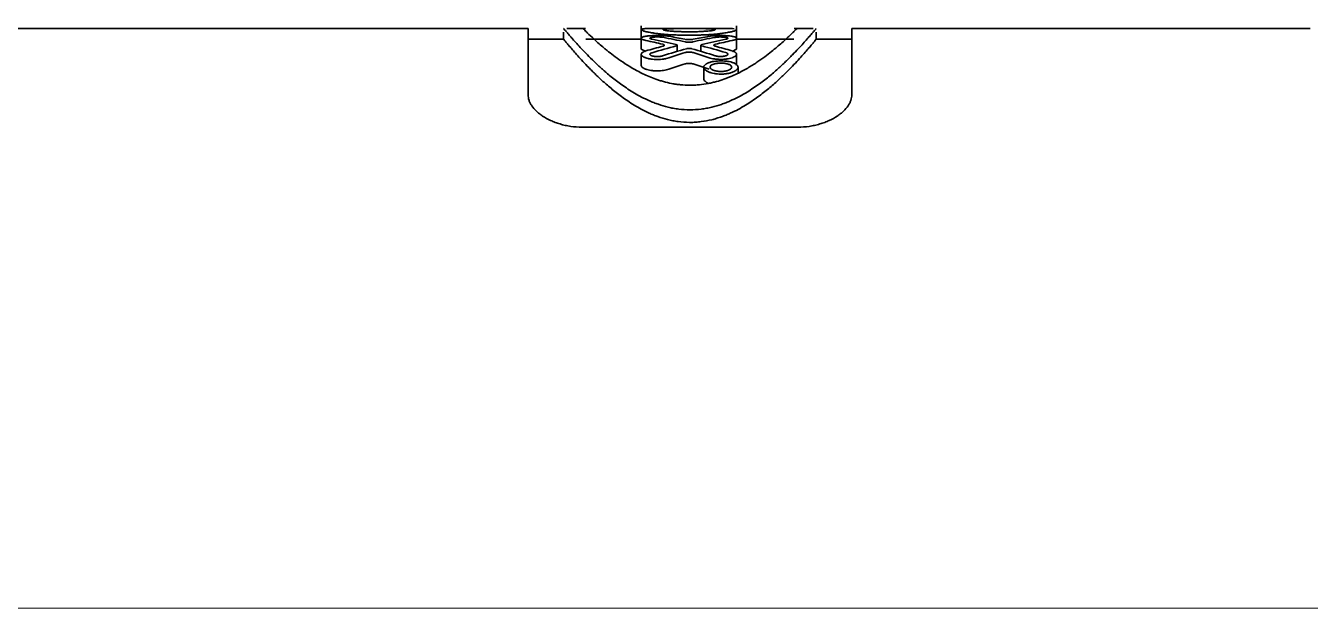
# Model space of a CAD drawing. Extents: x 6336 to 10269, y -393 to 3204.
# Drawn here: x 8137.26 to 8161.07, y 1342.03 to 1352.83 of the extents above; entities that cross this region are included whole.
import ezdxf

# ---------------------------------------------------------------- set-up
doc = ezdxf.new("R2010")
doc.units = 0
doc.header["$LTSCALE"] = 5
doc.layers.get('0').update_dxf_attribs({"linetype": 'CONTINUOUS', "lineweight": 0})
doc.layers.add('1', color=7, linetype='CONTINUOUS', true_color=0xffffff)

msp = doc.modelspace()

# ---------------------------------------------------------------- linework, layer by layer
at = {"color": 4}
msp.add_line((8128.073, 1342.026), (8228.073, 1342.026), dxfattribs=at)
at = {"layer": '1', "color": 7, "linetype": 'Continuous', "lineweight": 35}
for p, q in [((8148.671, 1352.826), (8148.671, 1352.601)), ((8150.438, 1352.593), (8150.438, 1352.826)), ((8146.573, 1352.776), (8121.573, 1352.776)), ((8146.573, 1352.776), (8146.573, 1351.543)), ((8147.231, 1352.576), (8146.573, 1352.576)), ((8147.231, 1352.707), (8147.231, 1352.576)), ((8147.639, 1352.776), (8147.289, 1352.776)), ((8148.671, 1352.576), (8147.646, 1352.576)), ((8148.671, 1352.593), (8148.671, 1352.39)), ((8150.175, 1352.776), (8148.923, 1352.776)), ((8149.423, 1352.652), (8149.686, 1352.652)), ((8149.536, 1352.774), (8149.58, 1352.774)), ((8149.58, 1352.714), (8149.536, 1352.714)), ((8150.438, 1352.389), (8150.438, 1352.593)), ((8151.5, 1352.576), (8150.438, 1352.576)), ((8151.857, 1352.776), (8151.506, 1352.776)), ((8151.915, 1352.576), (8151.915, 1352.708)), ((8152.573, 1352.576), (8151.915, 1352.576)), ((8152.573, 1352.776), (8152.573, 1351.543)), ((8161.073, 1352.776), (8152.573, 1352.776)), ((8148.671, 1352.39), (8148.756, 1352.348)), ((8149.337, 1352.351), (8149.337, 1352.463)), ((8149.776, 1352.463), (8149.776, 1352.351)), ((8150.353, 1352.347), (8150.438, 1352.389)), ((8148.671, 1352.297), (8148.671, 1352.087)), ((8150.438, 1352.089), (8150.438, 1352.298)), ((8149.83, 1352.057), (8149.83, 1351.842)), ((8150.465, 1351.956), (8150.465, 1352.057)), ((8151.573, 1350.946), (8147.573, 1350.946)), ((8149.562, 1351.034), (8149.573, 1351.034))]:
    msp.add_line(p, q, dxfattribs=at)
for centre, major_axis, ratio, start_param, end_param in [((8146.841, 1342.026), (0, 10.75), 0.980901, -0.237071, -0.193687), ((8147.224, 1342.026), (0, 10.75), 0.980901, -0.215822, -0.175572), ((8147.448, 1342.026), (0, 10.75), 0.980901, -0.194059, -0.164972), ((8151.665, 1342.026), (0, 10.75), 0.980901, 0.165431, 0.194059), ((8151.89, 1342.026), (0, 10.75), 0.980901, 0.17603, 0.21582), ((8152.273, 1342.026), (0, 10.75), 0.980901, 0.194154, 0.237077), ((8146.616, 1342.026), (0, 10.75), 0.980901, -0.23473, -0.204351), ((8151.665, 1342.026), (0, 10.75), 0.980902, 0.248837, 0.279553), ((8151.89, 1342.026), (0, 10.75), 0.980901, 0.246462, 0.290418), ((8152.273, 1342.026), (0, 10.75), 0.980901, 0.265428, 0.309068), ((8146.841, 1342.026), (0, 10.75), 0.980901, -0.308589, -0.265424), ((8147.224, 1342.026), (0, 10.75), 0.980901, -0.289949, -0.246466), ((8152.498, 1342.026), (0, 10.75), 0.980901, 0.204816, 0.234732), ((8147.448, 1342.026), (0, 10.75), 0.980901, -0.279064, -0.248819), ((8152.498, 1342.026), (0, 10.75), 0.980902, 0.29007, 0.320075), ((8152.498, 1342.026), (0, 10.55), 0.9809, 0.295707, 0.326339), ((8146.616, 1342.026), (0, 10.75), 0.9809, -0.31957, -0.290043), ((8146.616, 1342.026), (0, 10.55), 0.980901, -0.325864, -0.29572)]:
    msp.add_ellipse(centre, major_axis=major_axis, ratio=ratio, start_param=start_param, end_param=end_param, dxfattribs=at)
for points, knots in [([(8147.231, 1352.776), (8147.231, 1352.776), (8147.231, 1352.776), (8147.231, 1352.776), (8147.239, 1352.766), (8147.266, 1352.734), (8147.288, 1352.708), (8147.319, 1352.672), (8147.346, 1352.641), (8147.356, 1352.629), (8147.376, 1352.606), (8147.387, 1352.594), (8147.421, 1352.555), (8147.447, 1352.527), (8147.502, 1352.466), (8147.532, 1352.433), (8147.598, 1352.363), (8147.633, 1352.326), (8147.71, 1352.247), (8147.752, 1352.206), (8147.842, 1352.119), (8147.89, 1352.074), (8147.956, 1352.015), (8147.97, 1352.003), (8147.997, 1351.979), (8148.039, 1351.943), (8148.083, 1351.906), (8148.145, 1351.856), (8148.176, 1351.831), (8148.243, 1351.781), (8148.277, 1351.755), (8148.349, 1351.704), (8148.386, 1351.678), (8148.463, 1351.627), (8148.503, 1351.602), (8148.587, 1351.552), (8148.631, 1351.527), (8148.723, 1351.479), (8148.772, 1351.456), (8148.849, 1351.422), (8148.875, 1351.411), (8148.916, 1351.395), (8148.93, 1351.389), (8148.958, 1351.379), (8148.973, 1351.374), (8149.044, 1351.349), (8149.105, 1351.331), (8149.184, 1351.312), (8149.2, 1351.309), (8149.232, 1351.302), (8149.248, 1351.299), (8149.298, 1351.29), (8149.332, 1351.285), (8149.433, 1351.272), (8149.502, 1351.267), (8149.573, 1351.267)], [0, 0, 0, 0, 0.000153, 0.000153, 0.125134, 0.125134, 0.187624, 0.250115, 0.250115, 0.28136, 0.28136, 0.312605, 0.312605, 0.375096, 0.375096, 0.437586, 0.437586, 0.500076, 0.500076, 0.562567, 0.562567, 0.625057, 0.625057, 0.64068, 0.64068, 0.656303, 0.687548, 0.687548, 0.718793, 0.718793, 0.750038, 0.750038, 0.781283, 0.781283, 0.812529, 0.812529, 0.843774, 0.843774, 0.875019, 0.875019, 0.890642, 0.890642, 0.898453, 0.898453, 0.906264, 0.906264, 0.93751, 0.93751, 0.945321, 0.945321, 0.953132, 0.953132, 0.968755, 0.968755, 1, 1, 1, 1]), ([(8149.562, 1351.034), (8149.492, 1351.034), (8149.423, 1351.04), (8149.322, 1351.053), (8149.289, 1351.058), (8149.24, 1351.068), (8149.223, 1351.071), (8149.191, 1351.078), (8149.175, 1351.082), (8149.097, 1351.102), (8149.037, 1351.12), (8148.952, 1351.151), (8148.924, 1351.161), (8148.87, 1351.183), (8148.844, 1351.195), (8148.766, 1351.229), (8148.718, 1351.254), (8148.626, 1351.303), (8148.582, 1351.329), (8148.498, 1351.38), (8148.458, 1351.406), (8148.38, 1351.459), (8148.343, 1351.485), (8148.236, 1351.564), (8148.171, 1351.615), (8148.05, 1351.716), (8147.994, 1351.765), (8147.889, 1351.86), (8147.841, 1351.906), (8147.774, 1351.973), (8147.752, 1351.995), (8147.71, 1352.037), (8147.69, 1352.058), (8147.632, 1352.119), (8147.596, 1352.157), (8147.53, 1352.228), (8147.5, 1352.262), (8147.418, 1352.354), (8147.373, 1352.407), (8147.319, 1352.47), (8147.304, 1352.488), (8147.277, 1352.52), (8147.266, 1352.534), (8147.239, 1352.566), (8147.231, 1352.576), (8147.231, 1352.576)], [0, 0, 0, 0, 0.031253, 0.031253, 0.04688, 0.04688, 0.054693, 0.054693, 0.062506, 0.062506, 0.09376, 0.09376, 0.109386, 0.109386, 0.125013, 0.125013, 0.156266, 0.156266, 0.187519, 0.187519, 0.218773, 0.218773, 0.250026, 0.250026, 0.312532, 0.312532, 0.375039, 0.375039, 0.437545, 0.437545, 0.468799, 0.468799, 0.500052, 0.500052, 0.562558, 0.562558, 0.625065, 0.625065, 0.750078, 0.750078, 0.812584, 0.812584, 0.875091, 0.875091, 1, 1, 1, 1]), ([(8149.573, 1351.723), (8149.514, 1351.723), (8149.456, 1351.726), (8149.371, 1351.734), (8149.343, 1351.738), (8149.288, 1351.746), (8149.26, 1351.75), (8149.18, 1351.766), (8149.13, 1351.778), (8149.057, 1351.798), (8149.033, 1351.805), (8148.987, 1351.819), (8148.964, 1351.827), (8148.897, 1351.85), (8148.856, 1351.866), (8148.776, 1351.9), (8148.738, 1351.917), (8148.666, 1351.952), (8148.631, 1351.97), (8148.581, 1351.997), (8148.565, 1352.006), (8148.533, 1352.024), (8148.517, 1352.033), (8148.44, 1352.078), (8148.384, 1352.113), (8148.281, 1352.182), (8148.233, 1352.216), (8148.144, 1352.282), (8148.103, 1352.314), (8148.045, 1352.36), (8148.027, 1352.375), (8147.991, 1352.404), (8147.974, 1352.419), (8147.925, 1352.46), (8147.895, 1352.486), (8147.84, 1352.536), (8147.814, 1352.559), (8147.745, 1352.623), (8147.707, 1352.659), (8147.662, 1352.702), (8147.649, 1352.715), (8147.627, 1352.737), (8147.618, 1352.746), (8147.606, 1352.758), (8147.603, 1352.761), (8147.598, 1352.766), (8147.595, 1352.769), (8147.59, 1352.774), (8147.588, 1352.776), (8147.588, 1352.776)], [0, 0, 0, 0, 0.031283, 0.031283, 0.046924, 0.046924, 0.062565, 0.062565, 0.093848, 0.093848, 0.109489, 0.109489, 0.12513, 0.12513, 0.156413, 0.156413, 0.187695, 0.187695, 0.218978, 0.218978, 0.234619, 0.234619, 0.25026, 0.25026, 0.312825, 0.312825, 0.37539, 0.37539, 0.437955, 0.437955, 0.469238, 0.469238, 0.50052, 0.50052, 0.563085, 0.563085, 0.62565, 0.62565, 0.75078, 0.75078, 0.813345, 0.813345, 0.87591, 0.87591, 0.907193, 0.907193, 0.938475, 0.938475, 1, 1, 1, 1]), ([(8149.423, 1352.652), (8149.395, 1352.652), (8149.367, 1352.653), (8149.313, 1352.654), (8149.286, 1352.655), (8149.246, 1352.656), (8149.232, 1352.657), (8149.206, 1352.658), (8149.193, 1352.659), (8149.155, 1352.661), (8149.13, 1352.663), (8149.082, 1352.667), (8149.059, 1352.669), (8149.026, 1352.673), (8149.015, 1352.674), (8148.993, 1352.676), (8148.962, 1352.68), (8148.933, 1352.684), (8148.906, 1352.688), (8148.897, 1352.69), (8148.88, 1352.692), (8148.871, 1352.694), (8148.831, 1352.701), (8148.803, 1352.706), (8148.767, 1352.714), (8148.756, 1352.717), (8148.736, 1352.722), (8148.727, 1352.725), (8148.686, 1352.737), (8148.671, 1352.746), (8148.671, 1352.755), (8148.672, 1352.757), (8148.675, 1352.76), (8148.684, 1352.765), (8148.702, 1352.768), (8148.722, 1352.77), (8148.726, 1352.771), (8148.735, 1352.771), (8148.74, 1352.772), (8148.755, 1352.773), (8148.766, 1352.773), (8148.802, 1352.775), (8148.83, 1352.776), (8148.878, 1352.776), (8148.895, 1352.776), (8148.917, 1352.776), (8148.92, 1352.776), (8148.923, 1352.776)], [0, 0, 0, 0, 0.039741, 0.039741, 0.079482, 0.079482, 0.099352, 0.099352, 0.119222, 0.119222, 0.158963, 0.158963, 0.198704, 0.198704, 0.218574, 0.218574, 0.238445, 0.278185, 0.278185, 0.298056, 0.298056, 0.317926, 0.317926, 0.397408, 0.397408, 0.437149, 0.437149, 0.476889, 0.476889, 0.635852, 0.635852, 0.675593, 0.675593, 0.715334, 0.794815, 0.794815, 0.814686, 0.814686, 0.834556, 0.834556, 0.874297, 0.874297, 0.953779, 0.953779, 0.993519, 0.993519, 1, 1, 1, 1]), ([(8148.756, 1352.552), (8148.742, 1352.555), (8148.73, 1352.558), (8148.714, 1352.563), (8148.709, 1352.565), (8148.7, 1352.568), (8148.696, 1352.57), (8148.685, 1352.576), (8148.68, 1352.579), (8148.672, 1352.586), (8148.671, 1352.59), (8148.671, 1352.597), (8148.673, 1352.601), (8148.678, 1352.606), (8148.681, 1352.608), (8148.686, 1352.611), (8148.69, 1352.613), (8148.701, 1352.617), (8148.71, 1352.62), (8148.732, 1352.626), (8148.744, 1352.628), (8148.765, 1352.632), (8148.772, 1352.633), (8148.787, 1352.635), (8148.795, 1352.636), (8148.819, 1352.638), (8148.836, 1352.64), (8148.872, 1352.642), (8148.892, 1352.643), (8148.93, 1352.644), (8148.949, 1352.645), (8148.979, 1352.645), (8148.989, 1352.645), (8149.008, 1352.644), (8149.028, 1352.644), (8149.047, 1352.643), (8149.065, 1352.642), (8149.075, 1352.641), (8149.102, 1352.64), (8149.119, 1352.638), (8149.151, 1352.635), (8149.166, 1352.633), (8149.18, 1352.63)], [0, 0, 0, 0, 0.0625, 0.0625, 0.09375, 0.09375, 0.125, 0.125, 0.1875, 0.1875, 0.25, 0.25, 0.3125, 0.3125, 0.34375, 0.34375, 0.375, 0.375, 0.4375, 0.4375, 0.5, 0.5, 0.53125, 0.53125, 0.5625, 0.5625, 0.625, 0.625, 0.6875, 0.6875, 0.75, 0.75, 0.78125, 0.78125, 0.8125, 0.84375, 0.84375, 0.875, 0.875, 0.9375, 0.9375, 1, 1, 1, 1]), ([(8149.065, 1352.611), (8149.059, 1352.612), (8149.052, 1352.613), (8149.041, 1352.614), (8149.037, 1352.615), (8149.029, 1352.616), (8149.025, 1352.616), (8149.013, 1352.617), (8149.004, 1352.617), (8148.987, 1352.618), (8148.978, 1352.618), (8148.96, 1352.618), (8148.951, 1352.618), (8148.933, 1352.617), (8148.924, 1352.617), (8148.912, 1352.616), (8148.908, 1352.616), (8148.9, 1352.615), (8148.896, 1352.614), (8148.885, 1352.613), (8148.878, 1352.612), (8148.865, 1352.61), (8148.859, 1352.609), (8148.849, 1352.606), (8148.845, 1352.605), (8148.838, 1352.602), (8148.836, 1352.6), (8148.832, 1352.597), (8148.831, 1352.595), (8148.831, 1352.592), (8148.832, 1352.59), (8148.835, 1352.587), (8148.838, 1352.585), (8148.844, 1352.582), (8148.849, 1352.581), (8148.858, 1352.578), (8148.864, 1352.576), (8148.87, 1352.575)], [0, 0, 0, 0, 0.0625, 0.0625, 0.09375, 0.09375, 0.125, 0.125, 0.1875, 0.1875, 0.25, 0.25, 0.3125, 0.3125, 0.375, 0.375, 0.40625, 0.40625, 0.4375, 0.4375, 0.5, 0.5, 0.5625, 0.5625, 0.625, 0.625, 0.6875, 0.6875, 0.75, 0.75, 0.8125, 0.8125, 0.875, 0.875, 0.9375, 0.9375, 1, 1, 1, 1]), ([(8149.536, 1352.774), (8149.506, 1352.774), (8149.476, 1352.774), (8149.431, 1352.773), (8149.417, 1352.773), (8149.388, 1352.773), (8149.373, 1352.773), (8149.331, 1352.772), (8149.305, 1352.772), (8149.267, 1352.771), (8149.255, 1352.771), (8149.231, 1352.77), (8149.22, 1352.77), (8149.188, 1352.769), (8149.169, 1352.768), (8149.143, 1352.767), (8149.136, 1352.766), (8149.121, 1352.765), (8149.108, 1352.764), (8149.098, 1352.762), (8149.09, 1352.761), (8149.086, 1352.76), (8149.077, 1352.757), (8149.074, 1352.756), (8149.074, 1352.753), (8149.075, 1352.752), (8149.078, 1352.75), (8149.08, 1352.748), (8149.089, 1352.745), (8149.098, 1352.743), (8149.115, 1352.74), (8149.121, 1352.738), (8149.136, 1352.736), (8149.143, 1352.735), (8149.169, 1352.732), (8149.188, 1352.729), (8149.231, 1352.725), (8149.254, 1352.723), (8149.292, 1352.721), (8149.304, 1352.72), (8149.331, 1352.719), (8149.345, 1352.718), (8149.387, 1352.716), (8149.416, 1352.715), (8149.475, 1352.714), (8149.506, 1352.714), (8149.536, 1352.714)], [0, 0, 0, 0, 0.0625, 0.0625, 0.09375, 0.09375, 0.125, 0.125, 0.1875, 0.1875, 0.21875, 0.21875, 0.25, 0.25, 0.3125, 0.3125, 0.34375, 0.34375, 0.375, 0.40625, 0.40625, 0.4375, 0.4375, 0.5, 0.5, 0.53125, 0.53125, 0.5625, 0.5625, 0.625, 0.625, 0.65625, 0.65625, 0.6875, 0.6875, 0.75, 0.75, 0.8125, 0.8125, 0.84375, 0.84375, 0.875, 0.875, 0.9375, 0.9375, 1, 1, 1, 1]), ([(8149.482, 1352.574), (8149.487, 1352.573), (8149.492, 1352.572), (8149.503, 1352.571), (8149.51, 1352.57), (8149.522, 1352.569), (8149.529, 1352.569), (8149.543, 1352.568), (8149.55, 1352.568), (8149.564, 1352.568), (8149.571, 1352.568), (8149.584, 1352.569), (8149.591, 1352.569), (8149.604, 1352.57), (8149.61, 1352.571), (8149.621, 1352.572), (8149.627, 1352.573), (8149.632, 1352.574)], [0, 0, 0, 0, 0.125, 0.125, 0.25, 0.25, 0.375, 0.375, 0.5, 0.5, 0.625, 0.625, 0.75, 0.75, 0.875, 0.875, 1, 1, 1, 1]), ([(8151.558, 1352.776), (8151.558, 1352.776), (8151.558, 1352.776), (8151.558, 1352.776), (8151.551, 1352.769), (8151.529, 1352.747), (8151.519, 1352.738), (8151.497, 1352.716), (8151.484, 1352.703), (8151.455, 1352.674), (8151.438, 1352.658), (8151.409, 1352.631), (8151.399, 1352.621), (8151.378, 1352.601), (8151.366, 1352.591), (8151.331, 1352.559), (8151.306, 1352.536), (8151.25, 1352.486), (8151.22, 1352.46), (8151.155, 1352.405), (8151.12, 1352.376), (8151.044, 1352.315), (8151.003, 1352.283), (8150.936, 1352.233), (8150.913, 1352.217), (8150.865, 1352.182), (8150.839, 1352.165), (8150.761, 1352.113), (8150.705, 1352.077), (8150.613, 1352.023), (8150.581, 1352.005), (8150.514, 1351.97), (8150.48, 1351.952), (8150.407, 1351.917), (8150.37, 1351.9), (8150.31, 1351.875), (8150.29, 1351.867), (8150.248, 1351.85), (8150.226, 1351.842), (8150.159, 1351.819), (8150.113, 1351.804), (8150.04, 1351.784), (8150.016, 1351.778), (8149.965, 1351.766), (8149.938, 1351.76), (8149.858, 1351.745), (8149.804, 1351.737), (8149.733, 1351.73), (8149.719, 1351.729), (8149.69, 1351.727), (8149.675, 1351.726), (8149.632, 1351.724), (8149.602, 1351.723), (8149.573, 1351.723)], [0, 0, 0, 0, 0.000908, 0.000908, 0.125795, 0.125795, 0.188238, 0.188238, 0.250681, 0.250681, 0.313125, 0.313125, 0.344346, 0.344346, 0.375568, 0.375568, 0.438011, 0.438011, 0.500454, 0.500454, 0.562897, 0.562897, 0.625341, 0.625341, 0.656562, 0.656562, 0.687784, 0.687784, 0.750227, 0.750227, 0.781449, 0.781449, 0.81267, 0.81267, 0.843892, 0.843892, 0.859503, 0.859503, 0.875114, 0.875114, 0.906335, 0.906335, 0.921946, 0.921946, 0.937557, 0.937557, 0.968778, 0.968778, 0.976584, 0.976584, 0.984389, 0.984389, 1, 1, 1, 1]), ([(8149.573, 1351.267), (8149.644, 1351.267), (8149.712, 1351.272), (8149.813, 1351.284), (8149.846, 1351.289), (8149.912, 1351.301), (8149.945, 1351.308), (8150.04, 1351.331), (8150.099, 1351.349), (8150.185, 1351.378), (8150.213, 1351.388), (8150.254, 1351.404), (8150.267, 1351.41), (8150.294, 1351.421), (8150.307, 1351.426), (8150.372, 1351.455), (8150.421, 1351.478), (8150.514, 1351.527), (8150.558, 1351.551), (8150.642, 1351.602), (8150.683, 1351.627), (8150.76, 1351.679), (8150.798, 1351.704), (8150.905, 1351.781), (8150.971, 1351.832), (8151.093, 1351.93), (8151.149, 1351.979), (8151.254, 1352.072), (8151.302, 1352.117), (8151.37, 1352.183), (8151.392, 1352.204), (8151.434, 1352.246), (8151.454, 1352.266), (8151.512, 1352.326), (8151.548, 1352.363), (8151.614, 1352.433), (8151.644, 1352.466), (8151.727, 1352.557), (8151.772, 1352.609), (8151.826, 1352.671), (8151.841, 1352.689), (8151.868, 1352.721), (8151.879, 1352.734), (8151.893, 1352.75), (8151.897, 1352.754), (8151.903, 1352.762), (8151.906, 1352.766), (8151.913, 1352.773), (8151.915, 1352.776), (8151.915, 1352.776)], [0, 0, 0, 0, 0.031283, 0.031283, 0.046924, 0.046924, 0.062566, 0.062566, 0.093849, 0.093849, 0.10949, 0.10949, 0.117311, 0.117311, 0.125132, 0.125132, 0.156415, 0.156415, 0.187698, 0.187698, 0.218981, 0.218981, 0.250264, 0.250264, 0.312829, 0.312829, 0.375395, 0.375395, 0.437961, 0.437961, 0.469244, 0.469244, 0.500527, 0.500527, 0.563093, 0.563093, 0.625659, 0.625659, 0.750791, 0.750791, 0.813357, 0.813357, 0.875922, 0.875922, 0.907205, 0.907205, 0.938488, 0.938488, 1, 1, 1, 1]), ([(8151.915, 1352.576), (8151.915, 1352.576), (8151.915, 1352.576), (8151.915, 1352.576), (8151.906, 1352.565), (8151.88, 1352.533), (8151.868, 1352.52), (8151.848, 1352.496), (8151.841, 1352.487), (8151.825, 1352.468), (8151.817, 1352.458), (8151.771, 1352.405), (8151.726, 1352.352), (8151.643, 1352.259), (8151.613, 1352.225), (8151.547, 1352.154), (8151.512, 1352.116), (8151.435, 1352.036), (8151.394, 1351.994), (8151.304, 1351.906), (8151.256, 1351.86), (8151.177, 1351.788), (8151.15, 1351.764), (8151.093, 1351.714), (8151.063, 1351.689), (8150.972, 1351.613), (8150.906, 1351.561), (8150.798, 1351.482), (8150.761, 1351.456), (8150.683, 1351.403), (8150.643, 1351.377), (8150.559, 1351.326), (8150.515, 1351.3), (8150.422, 1351.251), (8150.373, 1351.227), (8150.296, 1351.192), (8150.269, 1351.18), (8150.215, 1351.159), (8150.159, 1351.137), (8150.1, 1351.118), (8150.055, 1351.105), (8150.04, 1351.1), (8150.009, 1351.092), (8149.993, 1351.088), (8149.914, 1351.068), (8149.849, 1351.056), (8149.748, 1351.043), (8149.713, 1351.04), (8149.643, 1351.035), (8149.608, 1351.034), (8149.573, 1351.034)], [0, 0, 0, 0, 0.001296, 0.001296, 0.126134, 0.126134, 0.188553, 0.188553, 0.219763, 0.219763, 0.250972, 0.250972, 0.37581, 0.37581, 0.438229, 0.438229, 0.500648, 0.500648, 0.563067, 0.563067, 0.625486, 0.625486, 0.656696, 0.656696, 0.687905, 0.687905, 0.750324, 0.750324, 0.781534, 0.781534, 0.812743, 0.812743, 0.843953, 0.843953, 0.875162, 0.875162, 0.890767, 0.890767, 0.906372, 0.921976, 0.921976, 0.929779, 0.929779, 0.937581, 0.937581, 0.968791, 0.968791, 0.984395, 0.984395, 1, 1, 1, 1]), ([(8149.58, 1352.714), (8149.61, 1352.714), (8149.64, 1352.714), (8149.685, 1352.715), (8149.699, 1352.715), (8149.728, 1352.716), (8149.743, 1352.717), (8149.785, 1352.719), (8149.811, 1352.72), (8149.849, 1352.723), (8149.861, 1352.723), (8149.885, 1352.725), (8149.896, 1352.726), (8149.928, 1352.729), (8149.947, 1352.732), (8149.972, 1352.735), (8149.98, 1352.736), (8149.995, 1352.738), (8150.007, 1352.741), (8150.018, 1352.743), (8150.026, 1352.745), (8150.03, 1352.746), (8150.039, 1352.75), (8150.042, 1352.752), (8150.042, 1352.755), (8150.041, 1352.755), (8150.038, 1352.757), (8150.036, 1352.758), (8150.027, 1352.761), (8150.019, 1352.762), (8150.001, 1352.764), (8149.995, 1352.765), (8149.981, 1352.766), (8149.973, 1352.767), (8149.948, 1352.768), (8149.929, 1352.769), (8149.886, 1352.771), (8149.862, 1352.771), (8149.825, 1352.772), (8149.812, 1352.772), (8149.785, 1352.772), (8149.771, 1352.773), (8149.729, 1352.773), (8149.7, 1352.773), (8149.656, 1352.773), (8149.641, 1352.773), (8149.61, 1352.774), (8149.595, 1352.774), (8149.58, 1352.774)], [0, 0, 0, 0, 0.0625, 0.0625, 0.09375, 0.09375, 0.125, 0.125, 0.1875, 0.1875, 0.21875, 0.21875, 0.25, 0.25, 0.3125, 0.3125, 0.34375, 0.34375, 0.375, 0.40625, 0.40625, 0.4375, 0.4375, 0.5, 0.5, 0.53125, 0.53125, 0.5625, 0.5625, 0.625, 0.625, 0.65625, 0.65625, 0.6875, 0.6875, 0.75, 0.75, 0.8125, 0.8125, 0.84375, 0.84375, 0.875, 0.875, 0.9375, 0.9375, 0.96875, 0.96875, 1, 1, 1, 1]), ([(8150.438, 1352.754), (8150.438, 1352.754), (8150.438, 1352.753), (8150.438, 1352.752), (8150.437, 1352.75), (8150.433, 1352.746), (8150.424, 1352.739), (8150.406, 1352.732), (8150.382, 1352.725), (8150.373, 1352.722), (8150.352, 1352.717), (8150.341, 1352.714), (8150.305, 1352.706), (8150.278, 1352.701), (8150.23, 1352.692), (8150.213, 1352.69), (8150.185, 1352.686), (8150.176, 1352.684), (8150.156, 1352.682), (8150.146, 1352.68), (8150.116, 1352.676), (8150.095, 1352.674), (8150.051, 1352.669), (8150.027, 1352.667), (8149.991, 1352.664), (8149.979, 1352.663), (8149.954, 1352.661), (8149.942, 1352.661), (8149.903, 1352.658), (8149.877, 1352.657), (8149.824, 1352.655), (8149.797, 1352.654), (8149.756, 1352.653), (8149.742, 1352.653), (8149.714, 1352.652), (8149.7, 1352.652), (8149.686, 1352.652)], [0, 0, 0, 0, 0.001654, 0.001654, 0.064051, 0.064051, 0.126448, 0.251241, 0.251241, 0.313637, 0.313637, 0.376034, 0.376034, 0.500827, 0.500827, 0.563224, 0.563224, 0.594422, 0.594422, 0.62562, 0.62562, 0.688017, 0.688017, 0.750414, 0.750414, 0.781612, 0.781612, 0.81281, 0.81281, 0.875207, 0.875207, 0.937603, 0.937603, 0.968802, 0.968802, 1, 1, 1, 1]), ([(8149.929, 1352.629), (8149.942, 1352.632), (8149.957, 1352.634), (8149.981, 1352.636), (8149.99, 1352.637), (8150.007, 1352.639), (8150.016, 1352.639), (8150.043, 1352.641), (8150.062, 1352.642), (8150.09, 1352.643), (8150.1, 1352.643), (8150.12, 1352.644), (8150.13, 1352.644), (8150.159, 1352.644), (8150.178, 1352.644), (8150.207, 1352.643), (8150.217, 1352.642), (8150.236, 1352.641), (8150.254, 1352.64), (8150.272, 1352.639), (8150.289, 1352.638), (8150.298, 1352.637), (8150.322, 1352.634), (8150.337, 1352.632), (8150.358, 1352.629), (8150.364, 1352.627), (8150.377, 1352.625), (8150.382, 1352.623), (8150.399, 1352.619), (8150.408, 1352.616), (8150.419, 1352.612), (8150.422, 1352.61), (8150.428, 1352.607), (8150.433, 1352.603), (8150.435, 1352.6), (8150.437, 1352.596), (8150.438, 1352.595), (8150.438, 1352.589), (8150.436, 1352.585), (8150.431, 1352.58), (8150.429, 1352.578), (8150.423, 1352.575), (8150.42, 1352.573), (8150.409, 1352.567), (8150.4, 1352.564), (8150.379, 1352.557), (8150.367, 1352.554), (8150.353, 1352.551)], [0, 0, 0, 0, 0.0625, 0.0625, 0.09375, 0.09375, 0.125, 0.125, 0.1875, 0.1875, 0.21875, 0.21875, 0.25, 0.25, 0.3125, 0.3125, 0.34375, 0.34375, 0.375, 0.40625, 0.40625, 0.4375, 0.4375, 0.5, 0.5, 0.53125, 0.53125, 0.5625, 0.5625, 0.625, 0.625, 0.65625, 0.65625, 0.6875, 0.71875, 0.71875, 0.75, 0.75, 0.8125, 0.8125, 0.84375, 0.84375, 0.875, 0.875, 0.9375, 0.9375, 1, 1, 1, 1]), ([(8150.238, 1352.574), (8150.245, 1352.575), (8150.25, 1352.577), (8150.258, 1352.579), (8150.26, 1352.58), (8150.264, 1352.581), (8150.266, 1352.582), (8150.271, 1352.584), (8150.273, 1352.586), (8150.277, 1352.589), (8150.278, 1352.591), (8150.278, 1352.594), (8150.277, 1352.596), (8150.274, 1352.598), (8150.273, 1352.599), (8150.27, 1352.601), (8150.269, 1352.601), (8150.264, 1352.604), (8150.26, 1352.605), (8150.249, 1352.608), (8150.244, 1352.609), (8150.234, 1352.611), (8150.231, 1352.611), (8150.224, 1352.612), (8150.22, 1352.613), (8150.209, 1352.614), (8150.201, 1352.615), (8150.185, 1352.616), (8150.176, 1352.616), (8150.158, 1352.617), (8150.149, 1352.617), (8150.136, 1352.617), (8150.131, 1352.617), (8150.122, 1352.617), (8150.113, 1352.617), (8150.105, 1352.616), (8150.096, 1352.616), (8150.092, 1352.616), (8150.079, 1352.615), (8150.071, 1352.614), (8150.057, 1352.612), (8150.05, 1352.611), (8150.043, 1352.61)], [0, 0, 0, 0, 0.0625, 0.0625, 0.09375, 0.09375, 0.125, 0.125, 0.1875, 0.1875, 0.25, 0.25, 0.3125, 0.3125, 0.34375, 0.34375, 0.375, 0.375, 0.4375, 0.4375, 0.5, 0.5, 0.53125, 0.53125, 0.5625, 0.5625, 0.625, 0.625, 0.6875, 0.6875, 0.75, 0.75, 0.78125, 0.78125, 0.8125, 0.84375, 0.84375, 0.875, 0.875, 0.9375, 0.9375, 1, 1, 1, 1]), ([(8150.181, 1352.776), (8150.186, 1352.776), (8150.19, 1352.776), (8150.204, 1352.776), (8150.213, 1352.776), (8150.23, 1352.776), (8150.238, 1352.776), (8150.279, 1352.776), (8150.307, 1352.775), (8150.354, 1352.773), (8150.374, 1352.772), (8150.39, 1352.77)], [0, 0, 0, 0, 0.045548, 0.045548, 0.141461, 0.141461, 0.237373, 0.237373, 0.621023, 0.621023, 1, 1, 1, 1]), ([(8149.18, 1352.23), (8149.166, 1352.226), (8149.151, 1352.221), (8149.127, 1352.216), (8149.119, 1352.214), (8149.102, 1352.211), (8149.093, 1352.21), (8149.065, 1352.206), (8149.046, 1352.204), (8149.017, 1352.202), (8149.007, 1352.201), (8148.987, 1352.2), (8148.977, 1352.2), (8148.948, 1352.2), (8148.928, 1352.201), (8148.889, 1352.204), (8148.87, 1352.206), (8148.843, 1352.21), (8148.834, 1352.211), (8148.816, 1352.214), (8148.808, 1352.216), (8148.784, 1352.222), (8148.769, 1352.226), (8148.749, 1352.233), (8148.742, 1352.235), (8148.73, 1352.24), (8148.719, 1352.245), (8148.709, 1352.25), (8148.7, 1352.256), (8148.696, 1352.259), (8148.685, 1352.267), (8148.68, 1352.273), (8148.674, 1352.282), (8148.673, 1352.285), (8148.671, 1352.291), (8148.671, 1352.294), (8148.671, 1352.303), (8148.673, 1352.308), (8148.68, 1352.32), (8148.685, 1352.325), (8148.7, 1352.336), (8148.708, 1352.341), (8148.724, 1352.348), (8148.73, 1352.35), (8148.742, 1352.355), (8148.749, 1352.357), (8148.756, 1352.359)], [0, 0, 0, 0, 0.0625, 0.0625, 0.09375, 0.09375, 0.125, 0.125, 0.1875, 0.1875, 0.21875, 0.21875, 0.25, 0.25, 0.3125, 0.3125, 0.375, 0.375, 0.40625, 0.40625, 0.4375, 0.4375, 0.5, 0.5, 0.53125, 0.53125, 0.5625, 0.59375, 0.59375, 0.625, 0.625, 0.6875, 0.6875, 0.71875, 0.71875, 0.75, 0.75, 0.8125, 0.8125, 0.875, 0.875, 0.9375, 0.9375, 0.96875, 0.96875, 1, 1, 1, 1]), ([(8149.068, 1352.445), (8149.073, 1352.446), (8149.077, 1352.448), (8149.085, 1352.451), (8149.088, 1352.452), (8149.093, 1352.455), (8149.095, 1352.457), (8149.098, 1352.46), (8149.098, 1352.462), (8149.098, 1352.465), (8149.098, 1352.467), (8149.095, 1352.47), (8149.093, 1352.472), (8149.088, 1352.475), (8149.085, 1352.476), (8149.078, 1352.479), (8149.073, 1352.48), (8149.068, 1352.481)], [0, 0, 0, 0, 0.125, 0.125, 0.25, 0.25, 0.375, 0.375, 0.5, 0.5, 0.625, 0.625, 0.75, 0.75, 0.875, 0.875, 1, 1, 1, 1]), ([(8149.317, 1352.475), (8149.32, 1352.475), (8149.323, 1352.474), (8149.328, 1352.472), (8149.33, 1352.471), (8149.334, 1352.469), (8149.335, 1352.468), (8149.337, 1352.466), (8149.337, 1352.465), (8149.337, 1352.462), (8149.337, 1352.461), (8149.335, 1352.459), (8149.334, 1352.458), (8149.329, 1352.455), (8149.324, 1352.453), (8149.317, 1352.451)], [0, 0, 0, 0, 0.125, 0.125, 0.25, 0.25, 0.375, 0.375, 0.5, 0.5, 0.625, 0.625, 0.75, 0.75, 1, 1, 1, 1]), ([(8149.632, 1352.527), (8149.627, 1352.526), (8149.622, 1352.525), (8149.61, 1352.523), (8149.604, 1352.522), (8149.591, 1352.521), (8149.584, 1352.521), (8149.571, 1352.52), (8149.564, 1352.52), (8149.55, 1352.52), (8149.543, 1352.52), (8149.529, 1352.521), (8149.522, 1352.521), (8149.51, 1352.522), (8149.503, 1352.523), (8149.492, 1352.525), (8149.487, 1352.526), (8149.482, 1352.527)], [0, 0, 0, 0, 0.125, 0.125, 0.25, 0.25, 0.375, 0.375, 0.5, 0.5, 0.625, 0.625, 0.75, 0.75, 0.875, 0.875, 1, 1, 1, 1]), ([(8149.632, 1352.327), (8149.627, 1352.329), (8149.622, 1352.33), (8149.61, 1352.332), (8149.604, 1352.333), (8149.591, 1352.335), (8149.585, 1352.335), (8149.571, 1352.336), (8149.564, 1352.336), (8149.55, 1352.336), (8149.543, 1352.336), (8149.529, 1352.335), (8149.522, 1352.335), (8149.51, 1352.333), (8149.503, 1352.332), (8149.492, 1352.33), (8149.487, 1352.329), (8149.482, 1352.327)], [0, 0, 0, 0, 0.125, 0.125, 0.25, 0.25, 0.375, 0.375, 0.5, 0.5, 0.625, 0.625, 0.75, 0.75, 0.875, 0.875, 1, 1, 1, 1]), ([(8149.796, 1352.451), (8149.793, 1352.452), (8149.79, 1352.453), (8149.785, 1352.455), (8149.783, 1352.456), (8149.78, 1352.458), (8149.779, 1352.459), (8149.777, 1352.461), (8149.776, 1352.462), (8149.776, 1352.465), (8149.777, 1352.466), (8149.778, 1352.468), (8149.78, 1352.469), (8149.785, 1352.472), (8149.79, 1352.474), (8149.796, 1352.475)], [0, 0, 0, 0, 0.125, 0.125, 0.25, 0.25, 0.375, 0.375, 0.5, 0.5, 0.625, 0.625, 0.75, 0.75, 1, 1, 1, 1]), ([(8150.353, 1352.36), (8150.367, 1352.356), (8150.379, 1352.352), (8150.395, 1352.345), (8150.4, 1352.342), (8150.409, 1352.337), (8150.413, 1352.335), (8150.423, 1352.327), (8150.429, 1352.321), (8150.436, 1352.31), (8150.438, 1352.304), (8150.438, 1352.292), (8150.436, 1352.287), (8150.431, 1352.278), (8150.428, 1352.275), (8150.423, 1352.269), (8150.42, 1352.266), (8150.409, 1352.258), (8150.4, 1352.252), (8150.384, 1352.244), (8150.379, 1352.242), (8150.367, 1352.237), (8150.36, 1352.234), (8150.34, 1352.227), (8150.325, 1352.223), (8150.293, 1352.216), (8150.276, 1352.213), (8150.249, 1352.209), (8150.239, 1352.208), (8150.22, 1352.206), (8150.211, 1352.205), (8150.181, 1352.203), (8150.162, 1352.202), (8150.132, 1352.202), (8150.122, 1352.202), (8150.102, 1352.203), (8150.082, 1352.204), (8150.063, 1352.205), (8150.044, 1352.207), (8150.035, 1352.209), (8150.007, 1352.212), (8149.99, 1352.216), (8149.958, 1352.223), (8149.942, 1352.227), (8149.929, 1352.232)], [0, 0, 0, 0, 0.0625, 0.0625, 0.09375, 0.09375, 0.125, 0.125, 0.1875, 0.1875, 0.25, 0.25, 0.3125, 0.3125, 0.34375, 0.34375, 0.375, 0.375, 0.4375, 0.4375, 0.46875, 0.46875, 0.5, 0.5, 0.5625, 0.5625, 0.625, 0.625, 0.65625, 0.65625, 0.6875, 0.6875, 0.75, 0.75, 0.78125, 0.78125, 0.8125, 0.84375, 0.84375, 0.875, 0.875, 0.9375, 0.9375, 1, 1, 1, 1]), ([(8150.045, 1352.481), (8150.04, 1352.48), (8150.036, 1352.479), (8150.029, 1352.476), (8150.025, 1352.475), (8150.02, 1352.472), (8150.018, 1352.47), (8150.016, 1352.467), (8150.015, 1352.465), (8150.015, 1352.462), (8150.016, 1352.46), (8150.018, 1352.457), (8150.02, 1352.455), (8150.025, 1352.452), (8150.028, 1352.451), (8150.036, 1352.448), (8150.04, 1352.446), (8150.045, 1352.445)], [0, 0, 0, 0, 0.125, 0.125, 0.25, 0.25, 0.375, 0.375, 0.5, 0.5, 0.625, 0.625, 0.75, 0.75, 0.875, 0.875, 1, 1, 1, 1]), ([(8148.87, 1352.326), (8148.864, 1352.324), (8148.858, 1352.322), (8148.851, 1352.319), (8148.849, 1352.317), (8148.845, 1352.315), (8148.843, 1352.314), (8148.838, 1352.31), (8148.835, 1352.308), (8148.832, 1352.302), (8148.831, 1352.3), (8148.831, 1352.294), (8148.832, 1352.291), (8148.835, 1352.286), (8148.838, 1352.283), (8148.844, 1352.278), (8148.848, 1352.276), (8148.856, 1352.272), (8148.858, 1352.271), (8148.864, 1352.269), (8148.867, 1352.268), (8148.876, 1352.265), (8148.883, 1352.263), (8148.898, 1352.26), (8148.906, 1352.258), (8148.918, 1352.257), (8148.923, 1352.256), (8148.931, 1352.255), (8148.936, 1352.255), (8148.949, 1352.254), (8148.958, 1352.254), (8148.977, 1352.254), (8148.986, 1352.254), (8149.004, 1352.255), (8149.012, 1352.256), (8149.029, 1352.258), (8149.037, 1352.26), (8149.052, 1352.263), (8149.059, 1352.265), (8149.065, 1352.267)], [0, 0, 0, 0, 0.0625, 0.0625, 0.09375, 0.09375, 0.125, 0.125, 0.1875, 0.1875, 0.25, 0.25, 0.3125, 0.3125, 0.375, 0.375, 0.4375, 0.4375, 0.46875, 0.46875, 0.5, 0.5, 0.5625, 0.5625, 0.625, 0.625, 0.65625, 0.65625, 0.6875, 0.6875, 0.75, 0.75, 0.8125, 0.8125, 0.875, 0.875, 0.9375, 0.9375, 1, 1, 1, 1]), ([(8149.482, 1352.118), (8149.487, 1352.12), (8149.492, 1352.121), (8149.503, 1352.123), (8149.509, 1352.124), (8149.522, 1352.126), (8149.529, 1352.127), (8149.543, 1352.127), (8149.55, 1352.128), (8149.564, 1352.128), (8149.571, 1352.127), (8149.585, 1352.127), (8149.591, 1352.126), (8149.604, 1352.124), (8149.61, 1352.123), (8149.622, 1352.121), (8149.627, 1352.12), (8149.632, 1352.118)], [0, 0, 0, 0, 0.125, 0.125, 0.25, 0.25, 0.375, 0.375, 0.5, 0.5, 0.625, 0.625, 0.75, 0.75, 0.875, 0.875, 1, 1, 1, 1]), ([(8150.148, 1352.174), (8150.169, 1352.174), (8150.191, 1352.173), (8150.222, 1352.171), (8150.232, 1352.17), (8150.253, 1352.167), (8150.263, 1352.166), (8150.292, 1352.162), (8150.311, 1352.158), (8150.337, 1352.152), (8150.345, 1352.149), (8150.361, 1352.144), (8150.376, 1352.139), (8150.39, 1352.134), (8150.403, 1352.128), (8150.409, 1352.125), (8150.426, 1352.115), (8150.435, 1352.108), (8150.45, 1352.094), (8150.455, 1352.087), (8150.463, 1352.072), (8150.465, 1352.064), (8150.465, 1352.053), (8150.464, 1352.049), (8150.462, 1352.041), (8150.461, 1352.037), (8150.455, 1352.026), (8150.449, 1352.018), (8150.438, 1352.007), (8150.433, 1352.003), (8150.424, 1351.996), (8150.419, 1351.992), (8150.402, 1351.982), (8150.39, 1351.976), (8150.368, 1351.966), (8150.361, 1351.963), (8150.345, 1351.958), (8150.328, 1351.953), (8150.311, 1351.948), (8150.292, 1351.944), (8150.283, 1351.942), (8150.253, 1351.937), (8150.233, 1351.934), (8150.202, 1351.931), (8150.191, 1351.93), (8150.17, 1351.929), (8150.159, 1351.929), (8150.126, 1351.929), (8150.105, 1351.93), (8150.073, 1351.933), (8150.063, 1351.934), (8150.042, 1351.937), (8150.032, 1351.938), (8150.003, 1351.943), (8149.985, 1351.948), (8149.959, 1351.955), (8149.95, 1351.958), (8149.935, 1351.963), (8149.919, 1351.969), (8149.906, 1351.976), (8149.893, 1351.982), (8149.887, 1351.986), (8149.87, 1351.996), (8149.861, 1352.003), (8149.846, 1352.018), (8149.84, 1352.026), (8149.833, 1352.041), (8149.831, 1352.049), (8149.83, 1352.061), (8149.831, 1352.064), (8149.833, 1352.072), (8149.834, 1352.076), (8149.84, 1352.087), (8149.845, 1352.094), (8149.856, 1352.105), (8149.861, 1352.108), (8149.87, 1352.115), (8149.875, 1352.118), (8149.892, 1352.128), (8149.904, 1352.134), (8149.926, 1352.142), (8149.934, 1352.144), (8149.95, 1352.149), (8149.966, 1352.154), (8149.984, 1352.158), (8150.003, 1352.161), (8150.012, 1352.163), (8150.042, 1352.168), (8150.062, 1352.17), (8150.104, 1352.173), (8150.126, 1352.174), (8150.148, 1352.174)], [0, 0, 0, 0, 0.03125, 0.03125, 0.046875, 0.046875, 0.0625, 0.0625, 0.09375, 0.09375, 0.109375, 0.109375, 0.125, 0.140625, 0.140625, 0.15625, 0.15625, 0.1875, 0.1875, 0.21875, 0.21875, 0.25, 0.25, 0.265625, 0.265625, 0.28125, 0.28125, 0.3125, 0.3125, 0.328125, 0.328125, 0.34375, 0.34375, 0.375, 0.375, 0.390625, 0.390625, 0.40625, 0.421875, 0.421875, 0.4375, 0.4375, 0.46875, 0.46875, 0.484375, 0.484375, 0.5, 0.5, 0.53125, 0.53125, 0.546875, 0.546875, 0.5625, 0.5625, 0.59375, 0.59375, 0.609375, 0.609375, 0.625, 0.640625, 0.640625, 0.65625, 0.65625, 0.6875, 0.6875, 0.71875, 0.71875, 0.75, 0.75, 0.765625, 0.765625, 0.78125, 0.78125, 0.8125, 0.8125, 0.828125, 0.828125, 0.84375, 0.84375, 0.875, 0.875, 0.890625, 0.890625, 0.90625, 0.921875, 0.921875, 0.9375, 0.9375, 0.96875, 0.96875, 1, 1, 1, 1]), ([(8150.148, 1352.132), (8150.134, 1352.132), (8150.12, 1352.132), (8150.101, 1352.13), (8150.094, 1352.13), (8150.081, 1352.128), (8150.075, 1352.127), (8150.056, 1352.124), (8150.045, 1352.122), (8150.028, 1352.118), (8150.023, 1352.116), (8150.013, 1352.113), (8150.003, 1352.11), (8149.995, 1352.106), (8149.987, 1352.102), (8149.983, 1352.1), (8149.972, 1352.094), (8149.966, 1352.09), (8149.957, 1352.081), (8149.953, 1352.076), (8149.949, 1352.067), (8149.947, 1352.062), (8149.948, 1352.055), (8149.948, 1352.052), (8149.949, 1352.047), (8149.95, 1352.045), (8149.954, 1352.038), (8149.957, 1352.033), (8149.964, 1352.026), (8149.967, 1352.024), (8149.973, 1352.019), (8149.976, 1352.017), (8149.987, 1352.011), (8149.995, 1352.007), (8150.008, 1352.001), (8150.013, 1351.999), (8150.023, 1351.996), (8150.033, 1351.992), (8150.045, 1351.99), (8150.056, 1351.987), (8150.062, 1351.986), (8150.081, 1351.983), (8150.094, 1351.981), (8150.12, 1351.979), (8150.134, 1351.978), (8150.161, 1351.978), (8150.175, 1351.979), (8150.201, 1351.981), (8150.214, 1351.983), (8150.239, 1351.987), (8150.25, 1351.989), (8150.267, 1351.994), (8150.272, 1351.996), (8150.282, 1351.999), (8150.291, 1352.003), (8150.3, 1352.007), (8150.308, 1352.011), (8150.312, 1352.013), (8150.322, 1352.019), (8150.328, 1352.024), (8150.338, 1352.033), (8150.341, 1352.038), (8150.346, 1352.048), (8150.347, 1352.052), (8150.348, 1352.06), (8150.347, 1352.062), (8150.346, 1352.067), (8150.345, 1352.069), (8150.342, 1352.076), (8150.338, 1352.081), (8150.331, 1352.088), (8150.328, 1352.09), (8150.322, 1352.094), (8150.319, 1352.096), (8150.309, 1352.103), (8150.301, 1352.106), (8150.287, 1352.112), (8150.282, 1352.113), (8150.272, 1352.116), (8150.262, 1352.119), (8150.25, 1352.122), (8150.239, 1352.124), (8150.233, 1352.125), (8150.214, 1352.128), (8150.201, 1352.13), (8150.175, 1352.132), (8150.161, 1352.132), (8150.148, 1352.132)], [0, 0, 0, 0, 0.03125, 0.03125, 0.046875, 0.046875, 0.0625, 0.0625, 0.09375, 0.09375, 0.109375, 0.109375, 0.125, 0.140625, 0.140625, 0.15625, 0.15625, 0.1875, 0.1875, 0.21875, 0.21875, 0.25, 0.25, 0.265625, 0.265625, 0.28125, 0.28125, 0.3125, 0.3125, 0.328125, 0.328125, 0.34375, 0.34375, 0.375, 0.375, 0.390625, 0.390625, 0.40625, 0.421875, 0.421875, 0.4375, 0.4375, 0.46875, 0.46875, 0.5, 0.5, 0.53125, 0.53125, 0.5625, 0.5625, 0.59375, 0.59375, 0.609375, 0.609375, 0.625, 0.640625, 0.640625, 0.65625, 0.65625, 0.6875, 0.6875, 0.71875, 0.71875, 0.75, 0.75, 0.765625, 0.765625, 0.78125, 0.78125, 0.8125, 0.8125, 0.828125, 0.828125, 0.84375, 0.84375, 0.875, 0.875, 0.890625, 0.890625, 0.90625, 0.921875, 0.921875, 0.9375, 0.9375, 0.96875, 0.96875, 1, 1, 1, 1]), ([(8150.043, 1352.268), (8150.05, 1352.266), (8150.056, 1352.264), (8150.068, 1352.262), (8150.071, 1352.261), (8150.079, 1352.26), (8150.083, 1352.259), (8150.096, 1352.257), (8150.105, 1352.257), (8150.118, 1352.256), (8150.123, 1352.256), (8150.132, 1352.255), (8150.136, 1352.255), (8150.15, 1352.255), (8150.159, 1352.255), (8150.177, 1352.257), (8150.186, 1352.258), (8150.203, 1352.26), (8150.211, 1352.261), (8150.226, 1352.264), (8150.232, 1352.266), (8150.242, 1352.269), (8150.245, 1352.27), (8150.25, 1352.273), (8150.253, 1352.274), (8150.26, 1352.277), (8150.264, 1352.28), (8150.271, 1352.285), (8150.273, 1352.288), (8150.277, 1352.293), (8150.278, 1352.296), (8150.278, 1352.301), (8150.277, 1352.304), (8150.273, 1352.309), (8150.271, 1352.312), (8150.264, 1352.317), (8150.26, 1352.319), (8150.25, 1352.323), (8150.245, 1352.325), (8150.238, 1352.327)], [0, 0, 0, 0, 0.0625, 0.0625, 0.09375, 0.09375, 0.125, 0.125, 0.1875, 0.1875, 0.21875, 0.21875, 0.25, 0.25, 0.3125, 0.3125, 0.375, 0.375, 0.4375, 0.4375, 0.5, 0.5, 0.53125, 0.53125, 0.5625, 0.5625, 0.625, 0.625, 0.6875, 0.6875, 0.75, 0.75, 0.8125, 0.8125, 0.875, 0.875, 0.9375, 0.9375, 1, 1, 1, 1]), ([(8148.671, 1352.087), (8148.671, 1352.087), (8148.671, 1352.087), (8148.671, 1352.081), (8148.673, 1352.075), (8148.678, 1352.066), (8148.68, 1352.063), (8148.686, 1352.057), (8148.689, 1352.054), (8148.7, 1352.046), (8148.708, 1352.04), (8148.724, 1352.032), (8148.73, 1352.029), (8148.742, 1352.024), (8148.748, 1352.022), (8148.768, 1352.015), (8148.783, 1352.011), (8148.816, 1352.003), (8148.833, 1352), (8148.86, 1351.996), (8148.869, 1351.994), (8148.888, 1351.992), (8148.898, 1351.992), (8148.927, 1351.989), (8148.947, 1351.989), (8148.977, 1351.989), (8148.987, 1351.989), (8149.007, 1351.99), (8149.017, 1351.99), (8149.046, 1351.992), (8149.065, 1351.994), (8149.102, 1351.999), (8149.119, 1352.003), (8149.151, 1352.01), (8149.166, 1352.015), (8149.18, 1352.019)], [0, 0, 0, 0, 0.000569, 0.000569, 0.083855, 0.083855, 0.125498, 0.125498, 0.167141, 0.167141, 0.250427, 0.250427, 0.29207, 0.29207, 0.333713, 0.333713, 0.416999, 0.416999, 0.500285, 0.500285, 0.541927, 0.541927, 0.58357, 0.58357, 0.666856, 0.666856, 0.708499, 0.708499, 0.750142, 0.750142, 0.833428, 0.833428, 0.916714, 0.916714, 1, 1, 1, 1]), ([(8149.83, 1351.842), (8149.83, 1351.842), (8149.83, 1351.842), (8149.831, 1351.838), (8149.831, 1351.834), (8149.833, 1351.826), (8149.834, 1351.822), (8149.84, 1351.81), (8149.846, 1351.803), (8149.857, 1351.791), (8149.862, 1351.787), (8149.871, 1351.78), (8149.876, 1351.776), (8149.89, 1351.767), (8149.9, 1351.762), (8149.91, 1351.757)], [0, 0, 0, 0, 0.004457, 0.004457, 0.13607, 0.13607, 0.267684, 0.267684, 0.53091, 0.53091, 0.662523, 0.662523, 0.794137, 0.794137, 1, 1, 1, 1]), ([(8147.573, 1350.946), (8147.501, 1350.946), (8147.431, 1350.951), (8147.346, 1350.963), (8147.329, 1350.966), (8147.295, 1350.972), (8147.278, 1350.975), (8147.229, 1350.986), (8147.197, 1350.995), (8147.134, 1351.013), (8147.104, 1351.023), (8147.06, 1351.039), (8147.046, 1351.045), (8147.018, 1351.057), (8147.004, 1351.063), (8146.936, 1351.094), (8146.887, 1351.121), (8146.832, 1351.158), (8146.821, 1351.165), (8146.801, 1351.181), (8146.79, 1351.188), (8146.761, 1351.212), (8146.743, 1351.227), (8146.693, 1351.275), (8146.665, 1351.308), (8146.63, 1351.359), (8146.62, 1351.375), (8146.603, 1351.409), (8146.596, 1351.426), (8146.579, 1351.476), (8146.573, 1351.509), (8146.573, 1351.543)], [0, 0, 0, 0, 0.125, 0.125, 0.15625, 0.15625, 0.1875, 0.1875, 0.25, 0.25, 0.3125, 0.3125, 0.34375, 0.34375, 0.375, 0.375, 0.5, 0.5, 0.53125, 0.53125, 0.5625, 0.5625, 0.625, 0.625, 0.75, 0.75, 0.8125, 0.8125, 0.875, 0.875, 1, 1, 1, 1]), ([(8151.573, 1350.946), (8151.644, 1350.946), (8151.714, 1350.951), (8151.8, 1350.963), (8151.817, 1350.966), (8151.851, 1350.972), (8151.867, 1350.975), (8151.917, 1350.986), (8151.949, 1350.995), (8152.012, 1351.013), (8152.042, 1351.023), (8152.086, 1351.039), (8152.1, 1351.045), (8152.128, 1351.057), (8152.142, 1351.063), (8152.21, 1351.094), (8152.258, 1351.121), (8152.314, 1351.158), (8152.324, 1351.165), (8152.345, 1351.181), (8152.355, 1351.188), (8152.385, 1351.212), (8152.403, 1351.227), (8152.453, 1351.275), (8152.481, 1351.308), (8152.515, 1351.359), (8152.525, 1351.375), (8152.543, 1351.409), (8152.55, 1351.426), (8152.567, 1351.476), (8152.573, 1351.509), (8152.573, 1351.543)], [0, 0, 0, 0, 0.125, 0.125, 0.15625, 0.15625, 0.1875, 0.1875, 0.25, 0.25, 0.3125, 0.3125, 0.34375, 0.34375, 0.375, 0.375, 0.5, 0.5, 0.53125, 0.53125, 0.5625, 0.5625, 0.625, 0.625, 0.75, 0.75, 0.8125, 0.8125, 0.875, 0.875, 1, 1, 1, 1])]:
    msp.add_open_spline(points, degree=3, knots=knots, dxfattribs=at)
for points in [[(8149.507, 1352.4), (8149.511, 1352.401), (8149.521, 1352.403), (8149.538, 1352.405), (8149.551, 1352.405), (8149.557, 1352.405)], [(8149.557, 1352.405), (8149.563, 1352.405), (8149.575, 1352.405), (8149.592, 1352.403), (8149.602, 1352.401), (8149.607, 1352.4)]]:
    msp.add_open_spline(points, degree=3, dxfattribs=at)

doc.saveas('drawing.dxf')
